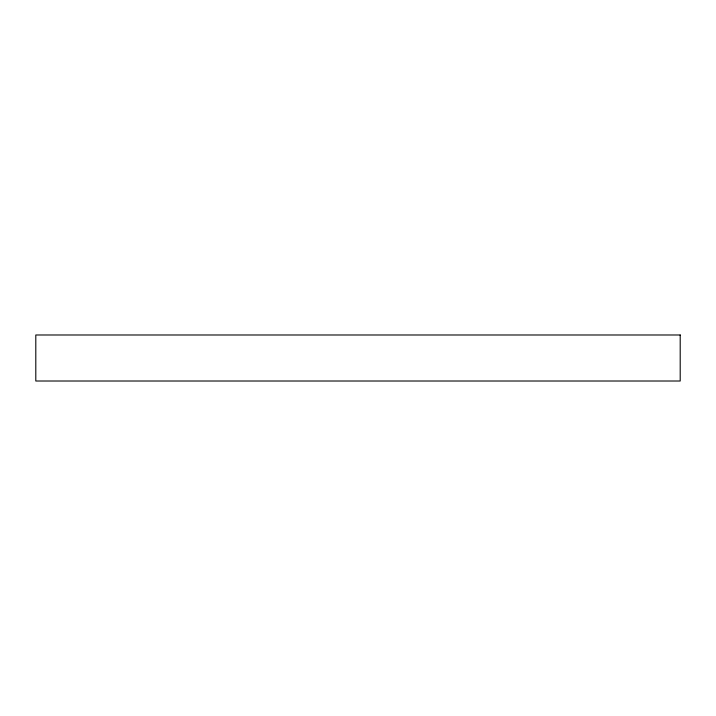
<?xml version="1.0" encoding="UTF-8"?>
<svg xmlns="http://www.w3.org/2000/svg" width="716" height="716" viewBox="0 0 716 716"><rect width="100%" height="100%" fill="white"/><g stroke="black" fill="none" stroke-linecap="round" stroke-linejoin="round"><path stroke-width="1.07" d="M680.2 334.99L35.8 334.99L35.8 381.01L680.2 381.01L680.2 334.99"/></g></svg>
